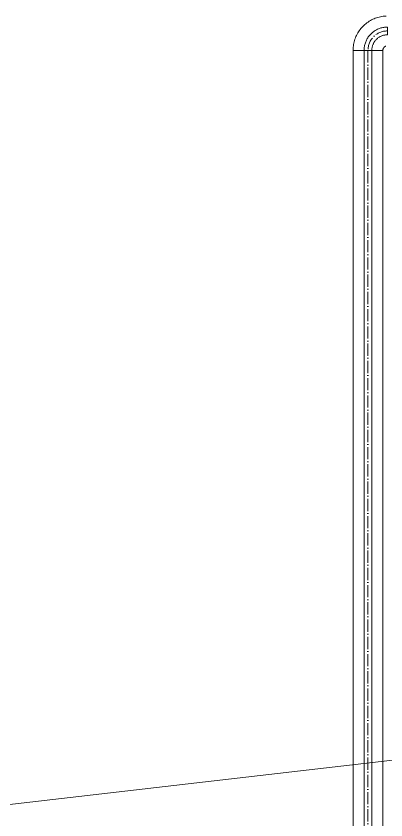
# Model space of a CAD drawing. Header units: millimetres. Extents: x -88595 to 880822, y -1054509 to -148035.
# Drawn here: x 188636 to 188938, y -272975 to -272317 of the extents above; entities that cross this region are included whole.
import ezdxf

# ---------------------------------------------------------------- set-up
doc = ezdxf.new("R2010")
doc.units = ezdxf.units.MM
doc.linetypes.add('$0$ADSK_Осевая', pattern=[14, 10, -2, 0, -2])
doc.linetypes.add('$1$ADSK_Осевая', pattern=[14, 10, -2, 0, -2])
for name, color, linetype, lineweight in [('Изоляция', 7, 'Continuous', 18), ('Марки', 7, 'Continuous', 20), ('Трубопровод', 7, 'Continuous', 18), ('Трубопроводы', 7, 'Continuous', 18)]:
    doc.layers.add(name, color=color, linetype=linetype, lineweight=lineweight)

# ---------------------------------------------------------------- blocks, each defined once
blk = doc.blocks.new('$0$ADSK_МедьПайка_Отвод-гнутая труба - Отвод _гнутая труба_-V38-В_Координация_1 этаж ОВ3')
at = {"layer": 'Трубопроводы', "color": 190, "true_color": 0x8000ff}
for p, q in [((3.17, 15.87), (-3.18, 15.87)), ((3.17, 15.87), (-3.18, 15.87)), ((-15.88, 3.17), (-15.88, -3.18)), ((-15.88, 3.17), (-15.88, -3.18))]:
    blk.add_line(p, q, dxfattribs=at)
at = {"layer": 'Трубопроводы', "color": 190, "true_color": 0x8000ff, "flags": 128}
for points in [[(-15.88, -3.18), (-15.11, -3.16), (-14.35, -3.11), (-13.59, -3.04), (-12.84, -2.93), (-12.09, -2.8), (-11.35, -2.63), (-10.61, -2.43), (-9.88, -2.21), (-9.16, -1.95), (-8.46, -1.67), (-7.76, -1.36), (-7.08, -1.02), (-6.41, -0.66), (-5.76, -0.27), (-5.12, 0.15), (-4.5, 0.6), (-3.9, 1.06), (-3.31, 1.55), (-2.75, 2.07), (-2.21, 2.6), (-1.69, 3.16), (-1.19, 3.74), (-0.72, 4.33), (-0.27, 4.95), (0.16, 5.58), (0.55, 6.23), (0.93, 6.9), (1.27, 7.58), (1.59, 8.27), (1.88, 8.97), (2.14, 9.69), (2.38, 10.41), (2.58, 11.15), (2.75, 11.89), (2.9, 12.64), (3.01, 13.39), (3.1, 14.15), (3.15, 14.91), (3.17, 15.67), (3.17, 15.87)], [(-3.18, 15.87), (-3.19, 15.37), (-3.22, 14.86), (-3.27, 14.35), (-3.34, 13.85), (-3.43, 13.35), (-3.54, 12.86), (-3.67, 12.37), (-3.82, 11.88), (-3.99, 11.4), (-4.18, 10.93), (-4.38, 10.47), (-4.61, 10.01), (-4.85, 9.56), (-5.11, 9.13), (-5.39, 8.7), (-5.69, 8.29), (-6, 7.89), (-6.33, 7.5), (-6.67, 7.13), (-7.03, 6.76), (-7.4, 6.42), (-7.78, 6.09), (-8.18, 5.77), (-8.59, 5.47), (-9.01, 5.19), (-9.45, 4.92), (-9.89, 4.67), (-10.34, 4.44), (-10.8, 4.23), (-11.27, 4.04), (-11.75, 3.86), (-12.23, 3.71), (-12.72, 3.57), (-13.22, 3.46), (-13.72, 3.36), (-14.22, 3.28), (-14.72, 3.23), (-15.23, 3.19), (-15.74, 3.18), (-15.88, 3.17)]]:
    blk.add_lwpolyline(points, dxfattribs=at)

msp = doc.modelspace()

# ---------------------------------------------------------------- linework, layer by layer
at = {"layer": 'Изоляция', "color": 190, "true_color": 0x8000ff}
for p, q in [((188911.08, -272345.47), (188911.08, -276008.59)), ((188935.43, -272345.47), (188911.08, -272345.47)), ((188935.43, -276008.59), (188935.43, -272345.47))]:
    msp.add_line(p, q, dxfattribs=at)
at = {"layer": 'Изоляция', "color": 190, "true_color": 0x8000ff, "flags": 128}
for points in [[(188938.01, -272317.44), (188936.89, -272317.51), (188935.77, -272317.62), (188934.66, -272317.78), (188933.55, -272317.98), (188932.46, -272318.22), (188931.38, -272318.51), (188930.3, -272318.84), (188929.25, -272319.22), (188928.2, -272319.63), (188927.18, -272320.09), (188926.17, -272320.59), (188925.19, -272321.13), (188924.23, -272321.7), (188923.29, -272322.32), (188922.38, -272322.97), (188921.49, -272323.66), (188920.63, -272324.38), (188919.8, -272325.14), (188919, -272325.93), (188918.24, -272326.75), (188917.51, -272327.6), (188916.81, -272328.48), (188916.15, -272329.38), (188915.52, -272330.31), (188914.94, -272331.27), (188914.39, -272332.25), (188913.88, -272333.25), (188913.41, -272334.27), (188912.98, -272335.3), (188912.6, -272336.36), (188912.25, -272337.43), (188911.95, -272338.51), (188911.7, -272339.6), (188911.48, -272340.7), (188911.32, -272341.81), (188911.19, -272342.93), (188911.11, -272344.04), (188911.08, -272345.17), (188911.08, -272345.47)], [(188935.43, -272345.47), (188935.43, -272345.32), (188935.44, -272345.17), (188935.45, -272345.03), (188935.47, -272344.88), (188935.5, -272344.73), (188935.53, -272344.59), (188935.57, -272344.45), (188935.61, -272344.3), (188935.66, -272344.17), (188935.72, -272344.03), (188935.78, -272343.89), (188935.84, -272343.76), (188935.92, -272343.63), (188935.99, -272343.5), (188936.07, -272343.38), (188936.16, -272343.26), (188936.25, -272343.14), (188936.35, -272343.03), (188936.44, -272342.92), (188936.55, -272342.81), (188936.66, -272342.71), (188936.77, -272342.62), (188936.89, -272342.53), (188937, -272342.44), (188937.13, -272342.36), (188937.25, -272342.28), (188937.38, -272342.21), (188937.51, -272342.14), (188937.65, -272342.08), (188937.79, -272342.02), (188937.93, -272341.97)]]:
    msp.add_lwpolyline(points, dxfattribs=at)
at = {"layer": 'Марки'}
msp.add_line((189161.91, -272900.31), (188584.23, -272967.27), dxfattribs=at)
at = {"layer": 'Трубопровод', "color": 190, "true_color": 0x8000ff}
for p, q in [((188920.08, -272345.47), (188920.08, -276008.59)), ((188926.43, -276008.59), (188926.43, -272345.47))]:
    msp.add_line(p, q, dxfattribs=at)
at = {"layer": 'Трубопровод', "color": 190, "linetype": '$0$ADSK_Осевая', "true_color": 0x8000ff}
msp.add_line((188923.25, -272345.47), (188923.25, -276008.59), dxfattribs=at)
msp.add_line((188923.25, -272345.47), (188923.25, -276008.59), dxfattribs=at)
at = {"layer": 'Трубопроводы', "color": 190, "linetype": '$1$ADSK_Осевая', "true_color": 0x8000ff}
msp.add_arc((188939.13, -272345.47), 15.88, 90, 180, dxfattribs=at)

# ---------------------------------------------------------------- block references
at = {"layer": 'Трубопроводы', "color": 190, "true_color": 0x8000ff, "rotation": 180}
msp.add_blockref('$0$ADSK_МедьПайка_Отвод-гнутая труба - Отвод _гнутая труба_-V38-В_Координация_1 этаж ОВ3', (188923.25, -272329.59), dxfattribs=at)

doc.saveas('drawing.dxf')
